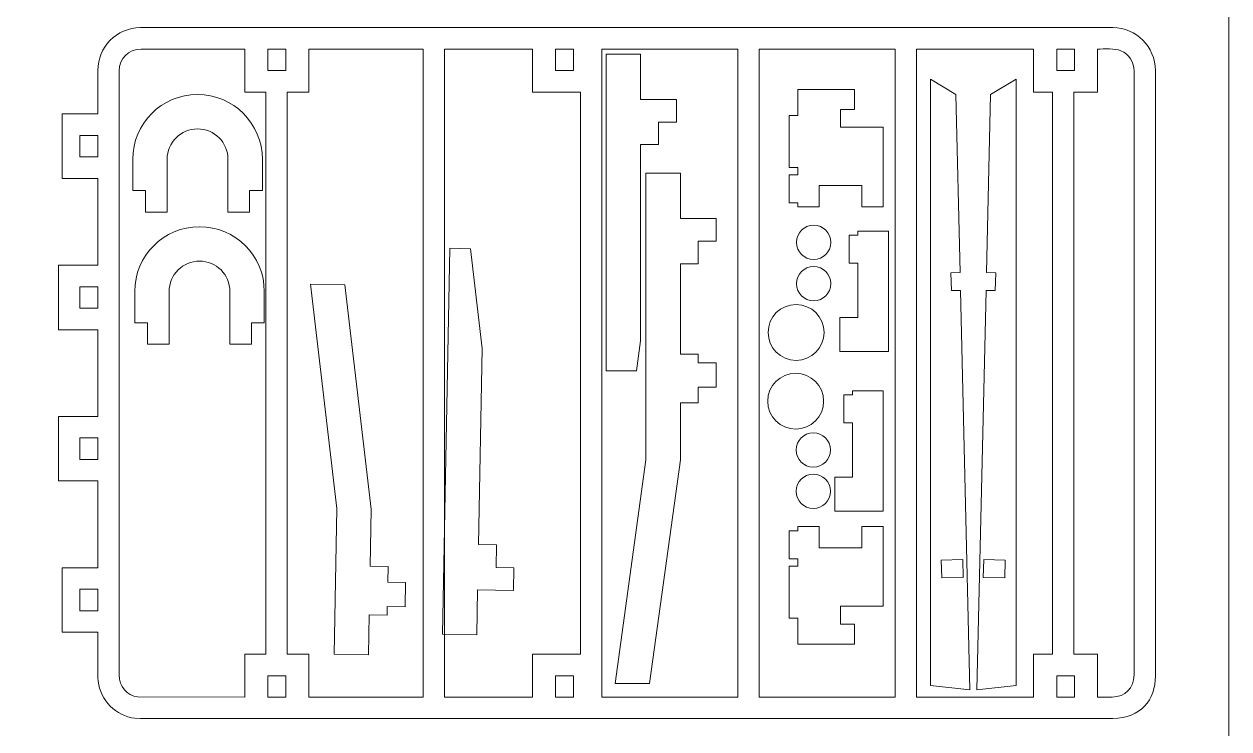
# Model space of a CAD drawing. Header units: centimetres. Extents: x -129.3 to -71.3, y -1.4 to 86.6.
# Drawn here: x -88.41 to -71.26, y 61.66 to 71.7 of the extents above; entities that cross this region are included whole.
import ezdxf

# ---------------------------------------------------------------- set-up
doc = ezdxf.new("R2010")
doc.units = ezdxf.units.CM
doc.header["$MEASUREMENT"] = 0
doc.layers.add('Camada 1', color=7, linetype='Continuous')

msp = doc.modelspace()

# ---------------------------------------------------------------- linework, layer by layer
at = {"layer": 'Camada 1', "color": 250, "lineweight": 9}
for centre, major_axis in [((-77.16785, 68.58977), (0, 0.24401)), ((-77.16785, 68.00175), (0, 0.24401)), ((-77.41835, 67.30769), (0, 0.39801)), ((-77.42396, 66.32873), (0, 0.39801)), ((-77.17346, 65.63467), (0, 0.24401)), ((-77.17346, 65.04665), (0, 0.24401))]:
    msp.add_ellipse(centre, major_axis=major_axis, ratio=1, dxfattribs=at)
at = {"layer": 'Camada 1', "color": 250, "lineweight": 20}
msp.add_open_spline([(-99.75825, 42.62823), (-100.03324, 42.62823), (-100.25825, 42.85323), (-100.25825, 43.12824), (-100.25825, 43.12824), (-100.25825, 43.12824), (-100.25825, 86.12825), (-100.25825, 86.12825), (-100.25825, 86.12825), (-100.25825, 86.40325), (-100.03324, 86.62825), (-99.75825, 86.62825), (-99.75825, 86.62825), (-99.75825, 86.62825), (-71.75824, 86.62825), (-71.75824, 86.62825), (-71.75824, 86.62825), (-71.48325, 86.62825), (-71.25825, 86.40325), (-71.25825, 86.12825), (-71.25825, 86.12825), (-71.25825, 86.12825), (-71.25825, 43.12824), (-71.25825, 43.12824), (-71.25825, 43.12824), (-71.25825, 42.85323), (-71.48325, 42.62823), (-71.75824, 42.62823)], degree=3, knots=[0, 0, 0, 0, 0.125, 0.125, 0.125, 0.125, 0.25, 0.25, 0.25, 0.25, 0.375, 0.375, 0.375, 0.375, 0.5, 0.5, 0.5, 0.5, 0.625, 0.625, 0.625, 0.625, 0.75, 0.75, 0.75, 0.75, 1, 1, 1, 1], dxfattribs=at)
at = {"layer": 'Camada 1', "lineweight": 9}
for points, knots in [([(-72.30324, 62.42093), (-72.30324, 62.42093), (-72.30324, 71.03547), (-72.30324, 71.03547), (-72.30324, 71.03547), (-72.30886, 71.38111), (-72.57362, 71.64186), (-72.91056, 71.6474), (-72.91056, 71.6474), (-72.91056, 71.6474), (-86.7493, 71.6474), (-86.7493, 71.6474), (-86.7493, 71.6474), (-87.09236, 71.64175), (-87.35113, 71.37497), (-87.35663, 71.03547), (-87.35663, 71.03547), (-87.35663, 71.03547), (-87.35663, 70.41741), (-87.35663, 70.41741), (-87.35663, 70.41741), (-87.35663, 70.41741), (-87.86274, 70.41741), (-87.86274, 70.41741), (-87.86274, 70.41741), (-87.86274, 70.41741), (-87.86274, 69.49951), (-87.86274, 69.49951), (-87.86274, 69.49951), (-87.86274, 69.49951), (-87.35663, 69.49951), (-87.35663, 69.49951), (-87.35663, 69.49951), (-87.35663, 69.49951), (-87.35663, 68.2634), (-87.35663, 68.2634), (-87.35663, 68.2634), (-87.35663, 68.2634), (-87.91335, 68.2634), (-87.91335, 68.2634), (-87.91335, 68.2634), (-87.91335, 68.2634), (-87.91335, 67.34549), (-87.91335, 67.34549), (-87.91335, 67.34549), (-87.91335, 67.34549), (-87.35663, 67.34549), (-87.35663, 67.34549), (-87.35663, 67.34549), (-87.35663, 67.34549), (-87.35663, 66.1109), (-87.35663, 66.1109), (-87.35663, 66.1109), (-87.35663, 66.1109), (-87.91335, 66.1109), (-87.91335, 66.1109), (-87.91335, 66.1109), (-87.91335, 66.1109), (-87.91335, 65.193), (-87.91335, 65.193), (-87.91335, 65.193), (-87.91335, 65.193), (-87.35663, 65.193), (-87.35663, 65.193), (-87.35663, 65.193), (-87.35663, 65.193), (-87.35663, 63.95689), (-87.35663, 63.95689), (-87.35663, 63.95689), (-87.35663, 63.95689), (-87.86274, 63.95689), (-87.86274, 63.95689), (-87.86274, 63.95689), (-87.86274, 63.95689), (-87.86274, 63.03899), (-87.86274, 63.03899), (-87.86274, 63.03899), (-87.86274, 63.03899), (-87.35663, 63.03899), (-87.35663, 63.03899), (-87.35663, 63.03899), (-87.35663, 62.92373), (-87.36201, 62.42198), (-87.35144, 62.34106), (-87.35144, 62.34106), (-87.31591, 62.06912), (-87.09847, 61.85002), (-86.82858, 61.81423), (-86.82858, 61.81423), (-86.82858, 61.81423), (-86.7493, 61.809), (-86.7493, 61.809), (-86.7493, 61.809), (-86.7493, 61.809), (-72.91056, 61.809), (-72.91056, 61.809), (-72.91056, 61.809), (-72.51215, 61.82213), (-72.30324, 62.07165), (-72.30324, 62.42093)], [0, 0, 0, 0, 0.03846154, 0.03846154, 0.03846154, 0.03846154, 0.07692308, 0.07692308, 0.07692308, 0.07692308, 0.11538462, 0.11538462, 0.11538462, 0.11538462, 0.15384615, 0.15384615, 0.15384615, 0.15384615, 0.19230769, 0.19230769, 0.19230769, 0.19230769, 0.23076923, 0.23076923, 0.23076923, 0.23076923, 0.26923077, 0.26923077, 0.26923077, 0.26923077, 0.30769231, 0.30769231, 0.30769231, 0.30769231, 0.34615385, 0.34615385, 0.34615385, 0.34615385, 0.38461538, 0.38461538, 0.38461538, 0.38461538, 0.42307692, 0.42307692, 0.42307692, 0.42307692, 0.46153846, 0.46153846, 0.46153846, 0.46153846, 0.5, 0.5, 0.5, 0.5, 0.53846154, 0.53846154, 0.53846154, 0.53846154, 0.57692308, 0.57692308, 0.57692308, 0.57692308, 0.61538462, 0.61538462, 0.61538462, 0.61538462, 0.65384615, 0.65384615, 0.65384615, 0.65384615, 0.69230769, 0.69230769, 0.69230769, 0.69230769, 0.73076923, 0.73076923, 0.73076923, 0.73076923, 0.76923077, 0.76923077, 0.76923077, 0.76923077, 0.80769231, 0.80769231, 0.80769231, 0.80769231, 0.84615385, 0.84615385, 0.84615385, 0.84615385, 0.88461538, 0.88461538, 0.88461538, 0.88461538, 0.92307692, 0.92307692, 0.92307692, 0.92307692, 1, 1, 1, 1]), ([(-85.26429, 70.72951), (-85.26429, 70.72951), (-84.96536, 70.72951), (-84.96536, 70.72951), (-84.96536, 70.72951), (-84.96536, 70.72951), (-84.96536, 62.7269), (-84.96536, 62.7269), (-84.96536, 62.7269), (-84.96536, 62.7269), (-85.26429, 62.7269), (-85.26429, 62.7269), (-85.26429, 62.7269), (-85.26429, 62.7269), (-85.26429, 62.11496), (-85.26429, 62.11496), (-85.26429, 62.11496), (-85.26429, 62.11496), (-86.78886, 62.11823), (-86.78886, 62.11823), (-86.78886, 62.11823), (-86.94534, 62.13898), (-87.0476, 62.26583), (-87.05297, 62.43094), (-87.05297, 62.43094), (-87.05297, 62.43094), (-87.05297, 71.02544), (-87.05297, 71.02544), (-87.05297, 71.02544), (-87.04685, 71.21334), (-86.92583, 71.33529), (-86.73937, 71.34144), (-86.73937, 71.34144), (-86.73937, 71.34144), (-85.26429, 71.34144), (-85.26429, 71.34144), (-85.26429, 71.34144), (-85.26429, 71.34144), (-85.26429, 70.72951), (-85.26429, 70.72951)], [0, 0, 0, 0, 0.09090909, 0.09090909, 0.09090909, 0.09090909, 0.18181818, 0.18181818, 0.18181818, 0.18181818, 0.27272727, 0.27272727, 0.27272727, 0.27272727, 0.36363636, 0.36363636, 0.36363636, 0.36363636, 0.45454545, 0.45454545, 0.45454545, 0.45454545, 0.54545455, 0.54545455, 0.54545455, 0.54545455, 0.63636364, 0.63636364, 0.63636364, 0.63636364, 0.72727273, 0.72727273, 0.72727273, 0.72727273, 0.81818182, 0.81818182, 0.81818182, 0.81818182, 1, 1, 1, 1]), ([(-84.68227, 71.03547), (-84.68227, 71.03547), (-84.93532, 71.03547), (-84.93532, 71.03547), (-84.93532, 71.03547), (-84.93532, 71.03547), (-84.93532, 71.34144), (-84.93532, 71.34144), (-84.93532, 71.34144), (-84.93532, 71.34144), (-84.68227, 71.34144), (-84.68227, 71.34144), (-84.68227, 71.34144), (-84.68227, 71.34144), (-84.68227, 71.03547), (-84.68227, 71.03547)], [0, 0, 0, 0, 0.2, 0.2, 0.2, 0.2, 0.4, 0.4, 0.4, 0.4, 0.6, 0.6, 0.6, 0.6, 1, 1, 1, 1]), ([(-84.3533, 71.34144), (-84.3533, 71.34144), (-82.72593, 71.34144), (-82.72593, 71.34144), (-82.72593, 71.34144), (-82.72593, 71.34144), (-82.72593, 62.11496), (-82.72593, 62.11496), (-82.72593, 62.11496), (-82.72593, 62.11496), (-84.3533, 62.11496), (-84.3533, 62.11496), (-84.3533, 62.11496), (-84.3533, 62.11496), (-84.3533, 62.7269), (-84.3533, 62.7269), (-84.3533, 62.7269), (-84.3533, 62.7269), (-84.6617, 62.7269), (-84.6617, 62.7269), (-84.6617, 62.7269), (-84.6617, 62.7269), (-84.6617, 70.72951), (-84.6617, 70.72951), (-84.6617, 70.72951), (-84.6617, 70.72951), (-84.3533, 70.72951), (-84.3533, 70.72951), (-84.3533, 70.72951), (-84.3533, 70.72951), (-84.3533, 71.34144), (-84.3533, 71.34144)], [0, 0, 0, 0, 0.11111111, 0.11111111, 0.11111111, 0.11111111, 0.22222222, 0.22222222, 0.22222222, 0.22222222, 0.33333333, 0.33333333, 0.33333333, 0.33333333, 0.44444444, 0.44444444, 0.44444444, 0.44444444, 0.55555556, 0.55555556, 0.55555556, 0.55555556, 0.66666667, 0.66666667, 0.66666667, 0.66666667, 0.77777778, 0.77777778, 0.77777778, 0.77777778, 1, 1, 1, 1]), ([(-81.16955, 62.7269), (-81.16955, 62.7269), (-81.16955, 62.11496), (-81.16955, 62.11496), (-81.16955, 62.11496), (-81.16955, 62.11496), (-82.42226, 62.11496), (-82.42226, 62.11496), (-82.42226, 62.11496), (-82.42226, 62.11496), (-82.42226, 71.34144), (-82.42226, 71.34144), (-82.42226, 71.34144), (-82.42226, 71.34144), (-81.16955, 71.34144), (-81.16955, 71.34144), (-81.16955, 71.34144), (-81.16955, 71.34144), (-81.16955, 70.72951), (-81.16955, 70.72951), (-81.16955, 70.72951), (-81.16955, 70.72951), (-80.48649, 70.72951), (-80.48649, 70.72951), (-80.48649, 70.72951), (-80.48649, 70.72951), (-80.48649, 62.7269), (-80.48649, 62.7269), (-80.48649, 62.7269), (-80.48649, 62.7269), (-81.16955, 62.7269), (-81.16955, 62.7269)], [0, 0, 0, 0, 0.11111111, 0.11111111, 0.11111111, 0.11111111, 0.22222222, 0.22222222, 0.22222222, 0.22222222, 0.33333333, 0.33333333, 0.33333333, 0.33333333, 0.44444444, 0.44444444, 0.44444444, 0.44444444, 0.55555556, 0.55555556, 0.55555556, 0.55555556, 0.66666667, 0.66666667, 0.66666667, 0.66666667, 0.77777778, 0.77777778, 0.77777778, 0.77777778, 1, 1, 1, 1]), ([(-80.58752, 71.34144), (-80.58752, 71.34144), (-80.58752, 71.03547), (-80.58752, 71.03547), (-80.58752, 71.03547), (-80.58752, 71.03547), (-80.84058, 71.03547), (-80.84058, 71.03547), (-80.84058, 71.03547), (-80.84058, 71.03547), (-80.84058, 71.34144), (-80.84058, 71.34144), (-80.84058, 71.34144), (-80.84058, 71.34144), (-80.58752, 71.34144), (-80.58752, 71.34144)], [0, 0, 0, 0, 0.2, 0.2, 0.2, 0.2, 0.4, 0.4, 0.4, 0.4, 0.6, 0.6, 0.6, 0.6, 1, 1, 1, 1]), ([(-78.24705, 71.34144), (-78.24705, 71.34144), (-78.24705, 62.11496), (-78.24705, 62.11496), (-78.24705, 62.11496), (-78.24705, 62.11496), (-80.18283, 62.11496), (-80.18283, 62.11496), (-80.18283, 62.11496), (-80.18283, 62.11496), (-80.18283, 71.34144), (-80.18283, 71.34144), (-80.18283, 71.34144), (-80.18283, 71.34144), (-78.24705, 71.34144), (-78.24705, 71.34144)], [0, 0, 0, 0, 0.2, 0.2, 0.2, 0.2, 0.4, 0.4, 0.4, 0.4, 0.6, 0.6, 0.6, 0.6, 1, 1, 1, 1]), ([(-76.00762, 71.34144), (-76.00762, 71.34144), (-76.00762, 62.11496), (-76.00762, 62.11496), (-76.00762, 62.11496), (-76.00762, 62.11496), (-77.94339, 62.11496), (-77.94339, 62.11496), (-77.94339, 62.11496), (-77.94339, 62.11496), (-77.94339, 71.34144), (-77.94339, 71.34144), (-77.94339, 71.34144), (-77.94339, 71.34144), (-76.00762, 71.34144), (-76.00762, 71.34144)], [0, 0, 0, 0, 0.2, 0.2, 0.2, 0.2, 0.4, 0.4, 0.4, 0.4, 0.6, 0.6, 0.6, 0.6, 1, 1, 1, 1]), ([(-74.03817, 70.72951), (-74.03817, 70.72951), (-73.76817, 70.72951), (-73.76817, 70.72951), (-73.76817, 70.72951), (-73.76817, 70.72951), (-73.76817, 62.7269), (-73.76817, 62.7269), (-73.76817, 62.7269), (-73.76817, 62.7269), (-74.03817, 62.7269), (-74.03817, 62.7269), (-74.03817, 62.7269), (-74.03817, 62.7269), (-74.03817, 62.11496), (-74.03817, 62.11496), (-74.03817, 62.11496), (-74.03817, 62.11496), (-75.70395, 62.11496), (-75.70395, 62.11496), (-75.70395, 62.11496), (-75.70395, 62.11496), (-75.70395, 71.34144), (-75.70395, 71.34144), (-75.70395, 71.34144), (-75.70395, 71.34144), (-74.03817, 71.34144), (-74.03817, 71.34144), (-74.03817, 71.34144), (-74.03817, 71.34144), (-74.03817, 70.72951), (-74.03817, 70.72951)], [0, 0, 0, 0, 0.11111111, 0.11111111, 0.11111111, 0.11111111, 0.22222222, 0.22222222, 0.22222222, 0.22222222, 0.33333333, 0.33333333, 0.33333333, 0.33333333, 0.44444444, 0.44444444, 0.44444444, 0.44444444, 0.55555556, 0.55555556, 0.55555556, 0.55555556, 0.66666667, 0.66666667, 0.66666667, 0.66666667, 0.77777778, 0.77777778, 0.77777778, 0.77777778, 1, 1, 1, 1]), ([(-73.45616, 71.03547), (-73.45616, 71.03547), (-73.70921, 71.03547), (-73.70921, 71.03547), (-73.70921, 71.03547), (-73.70921, 71.03547), (-73.70921, 71.34144), (-73.70921, 71.34144), (-73.70921, 71.34144), (-73.70921, 71.34144), (-73.45616, 71.34144), (-73.45616, 71.34144), (-73.45616, 71.34144), (-73.45616, 71.34144), (-73.45616, 71.03547), (-73.45616, 71.03547)], [0, 0, 0, 0, 0.2, 0.2, 0.2, 0.2, 0.4, 0.4, 0.4, 0.4, 0.6, 0.6, 0.6, 0.6, 1, 1, 1, 1]), ([(-73.12719, 70.72951), (-73.12719, 70.72951), (-73.12719, 71.34144), (-73.12719, 71.34144), (-73.12719, 71.34144), (-73.02918, 71.34144), (-72.88188, 71.35396), (-72.79461, 71.31754), (-72.79461, 71.31754), (-72.67302, 71.26679), (-72.61117, 71.1567), (-72.6069, 71.02544), (-72.6069, 71.02544), (-72.6069, 71.02544), (-72.6069, 62.43094), (-72.6069, 62.43094), (-72.6069, 62.43094), (-72.61302, 62.24306), (-72.73404, 62.12111), (-72.92051, 62.11496), (-72.92051, 62.11496), (-72.92051, 62.11496), (-73.12719, 62.11496), (-73.12719, 62.11496), (-73.12719, 62.11496), (-73.12719, 62.11496), (-73.12719, 62.7269), (-73.12719, 62.7269), (-73.12719, 62.7269), (-73.12719, 62.7269), (-73.46452, 62.7269), (-73.46452, 62.7269), (-73.46452, 62.7269), (-73.46452, 62.7269), (-73.46452, 70.72951), (-73.46452, 70.72951), (-73.46452, 70.72951), (-73.46452, 70.72951), (-73.12719, 70.72951), (-73.12719, 70.72951)], [0, 0, 0, 0, 0.09090909, 0.09090909, 0.09090909, 0.09090909, 0.18181818, 0.18181818, 0.18181818, 0.18181818, 0.27272727, 0.27272727, 0.27272727, 0.27272727, 0.36363636, 0.36363636, 0.36363636, 0.36363636, 0.45454545, 0.45454545, 0.45454545, 0.45454545, 0.54545455, 0.54545455, 0.54545455, 0.54545455, 0.63636364, 0.63636364, 0.63636364, 0.63636364, 0.72727273, 0.72727273, 0.72727273, 0.72727273, 0.81818182, 0.81818182, 0.81818182, 0.81818182, 1, 1, 1, 1]), ([(-79.63154, 71.26948), (-79.63154, 71.26948), (-80.12109, 71.26948), (-80.12109, 71.26948), (-80.12109, 71.26948), (-80.12109, 71.26948), (-80.12109, 66.7625), (-80.12109, 66.7625), (-80.12109, 66.7625), (-80.12109, 66.7625), (-79.69014, 66.7625), (-79.69014, 66.7625), (-79.69014, 66.7625), (-79.69014, 66.7625), (-79.63154, 67.18847), (-79.63154, 67.18847), (-79.63154, 67.18847), (-79.63154, 67.18847), (-79.63154, 69.98145), (-79.63154, 69.98145), (-79.63154, 69.98145), (-79.63154, 69.98145), (-79.37657, 69.98145), (-79.37657, 69.98145), (-79.37657, 69.98145), (-79.37657, 69.98145), (-79.37657, 70.30346), (-79.37657, 70.30346), (-79.37657, 70.30346), (-79.37657, 70.30346), (-79.12159, 70.30346), (-79.12159, 70.30346), (-79.12159, 70.30346), (-79.12159, 70.30346), (-79.12159, 70.62547), (-79.12159, 70.62547), (-79.12159, 70.62547), (-79.12159, 70.62547), (-79.63154, 70.62547), (-79.63154, 70.62547), (-79.63154, 70.62547), (-79.63154, 70.62547), (-79.63154, 71.26948), (-79.63154, 71.26948)], [0, 0, 0, 0, 0.08333333, 0.08333333, 0.08333333, 0.08333333, 0.16666667, 0.16666667, 0.16666667, 0.16666667, 0.25, 0.25, 0.25, 0.25, 0.33333333, 0.33333333, 0.33333333, 0.33333333, 0.41666667, 0.41666667, 0.41666667, 0.41666667, 0.5, 0.5, 0.5, 0.5, 0.58333333, 0.58333333, 0.58333333, 0.58333333, 0.66666667, 0.66666667, 0.66666667, 0.66666667, 0.75, 0.75, 0.75, 0.75, 0.83333333, 0.83333333, 0.83333333, 0.83333333, 1, 1, 1, 1]), ([(-75.21696, 68.1572), (-75.21696, 68.1572), (-75.20709, 67.90223), (-75.20709, 67.90223), (-75.20709, 67.90223), (-75.20709, 67.90223), (-75.07814, 67.90683), (-75.07814, 67.90683), (-75.07814, 67.90683), (-75.07814, 67.90683), (-74.94586, 62.21765), (-74.94586, 62.21765), (-74.94586, 62.21765), (-74.94586, 62.21765), (-75.50657, 62.27961), (-75.50657, 62.27961), (-75.50657, 62.27961), (-75.50657, 62.27961), (-75.50652, 70.91133), (-75.50652, 70.91133), (-75.50652, 70.91133), (-75.50652, 70.91133), (-75.14232, 70.69471), (-75.14232, 70.69471), (-75.14232, 70.69471), (-75.14232, 70.69471), (-75.08388, 68.16194), (-75.08388, 68.16194), (-75.08388, 68.16194), (-75.08388, 68.16194), (-75.21696, 68.1572), (-75.21696, 68.1572)], [0, 0, 0, 0, 0.11111111, 0.11111111, 0.11111111, 0.11111111, 0.22222222, 0.22222222, 0.22222222, 0.22222222, 0.33333333, 0.33333333, 0.33333333, 0.33333333, 0.44444444, 0.44444444, 0.44444444, 0.44444444, 0.55555556, 0.55555556, 0.55555556, 0.55555556, 0.66666667, 0.66666667, 0.66666667, 0.66666667, 0.77777778, 0.77777778, 0.77777778, 0.77777778, 1, 1, 1, 1]), ([(-74.57476, 68.1572), (-74.57476, 68.1572), (-74.58463, 67.90223), (-74.58463, 67.90223), (-74.58463, 67.90223), (-74.58463, 67.90223), (-74.71358, 67.90683), (-74.71358, 67.90683), (-74.71358, 67.90683), (-74.71358, 67.90683), (-74.84586, 62.21765), (-74.84586, 62.21765), (-74.84586, 62.21765), (-74.84586, 62.21765), (-74.28515, 62.27961), (-74.28515, 62.27961), (-74.28515, 62.27961), (-74.28515, 62.27961), (-74.2852, 70.91133), (-74.2852, 70.91133), (-74.2852, 70.91133), (-74.2852, 70.91133), (-74.6494, 70.69471), (-74.6494, 70.69471), (-74.6494, 70.69471), (-74.6494, 70.69471), (-74.70784, 68.16194), (-74.70784, 68.16194), (-74.70784, 68.16194), (-74.70784, 68.16194), (-74.57476, 68.1572), (-74.57476, 68.1572)], [0, 0, 0, 0, 0.11111111, 0.11111111, 0.11111111, 0.11111111, 0.22222222, 0.22222222, 0.22222222, 0.22222222, 0.33333333, 0.33333333, 0.33333333, 0.33333333, 0.44444444, 0.44444444, 0.44444444, 0.44444444, 0.55555556, 0.55555556, 0.55555556, 0.55555556, 0.66666667, 0.66666667, 0.66666667, 0.66666667, 0.77777778, 0.77777778, 0.77777778, 0.77777778, 1, 1, 1, 1]), ([(-77.39438, 69.09399), (-77.39438, 69.09399), (-77.09073, 69.09399), (-77.09073, 69.09399), (-77.09073, 69.09399), (-77.09073, 69.09399), (-77.09073, 69.39765), (-77.09073, 69.39765), (-77.09073, 69.39765), (-77.09073, 69.39765), (-76.48339, 69.39765), (-76.48339, 69.39765), (-76.48339, 69.39765), (-76.48339, 69.39765), (-76.48339, 69.09399), (-76.48339, 69.09399), (-76.48339, 69.09399), (-76.48339, 69.09399), (-76.17972, 69.09399), (-76.17972, 69.09399), (-76.17972, 69.09399), (-76.17972, 69.09399), (-76.17972, 70.22778), (-76.17972, 70.22778), (-76.17972, 70.22778), (-76.17972, 70.22778), (-76.78705, 70.22778), (-76.78705, 70.22778), (-76.78705, 70.22778), (-76.78705, 70.22778), (-76.78706, 70.48073), (-76.78706, 70.48073), (-76.78706, 70.48073), (-76.78706, 70.48073), (-76.58462, 70.48072), (-76.58462, 70.48072), (-76.58462, 70.48072), (-76.58462, 70.48072), (-76.58461, 70.7652), (-76.58461, 70.7652), (-76.58461, 70.7652), (-76.58461, 70.7652), (-77.39438, 70.76521), (-77.39438, 70.76521), (-77.39438, 70.76521), (-77.39438, 70.76521), (-77.39438, 70.39597), (-77.39438, 70.39597), (-77.39438, 70.39597), (-77.39438, 70.39597), (-77.51584, 70.39597), (-77.51584, 70.39597), (-77.51584, 70.39597), (-77.51584, 70.39597), (-77.51584, 69.65517), (-77.51584, 69.65517), (-77.51584, 69.65517), (-77.51584, 69.65517), (-77.39438, 69.65517), (-77.39438, 69.65517), (-77.39438, 69.65517), (-77.39438, 69.65517), (-77.39438, 69.55224), (-77.39438, 69.55224), (-77.39438, 69.55224), (-77.39438, 69.55224), (-77.51584, 69.55224), (-77.51584, 69.55224), (-77.51584, 69.55224), (-77.51584, 69.55224), (-77.51584, 69.15434), (-77.51584, 69.15434), (-77.51584, 69.15434), (-77.51584, 69.15434), (-77.39438, 69.15434), (-77.39438, 69.15434), (-77.39438, 69.15434), (-77.39438, 69.15434), (-77.39438, 69.09399), (-77.39438, 69.09399)], [0, 0, 0, 0, 0.04761905, 0.04761905, 0.04761905, 0.04761905, 0.0952381, 0.0952381, 0.0952381, 0.0952381, 0.14285714, 0.14285714, 0.14285714, 0.14285714, 0.19047619, 0.19047619, 0.19047619, 0.19047619, 0.23809524, 0.23809524, 0.23809524, 0.23809524, 0.28571429, 0.28571429, 0.28571429, 0.28571429, 0.33333333, 0.33333333, 0.33333333, 0.33333333, 0.38095238, 0.38095238, 0.38095238, 0.38095238, 0.42857143, 0.42857143, 0.42857143, 0.42857143, 0.47619048, 0.47619048, 0.47619048, 0.47619048, 0.52380952, 0.52380952, 0.52380952, 0.52380952, 0.57142857, 0.57142857, 0.57142857, 0.57142857, 0.61904762, 0.61904762, 0.61904762, 0.61904762, 0.66666667, 0.66666667, 0.66666667, 0.66666667, 0.71428571, 0.71428571, 0.71428571, 0.71428571, 0.76190476, 0.76190476, 0.76190476, 0.76190476, 0.80952381, 0.80952381, 0.80952381, 0.80952381, 0.85714286, 0.85714286, 0.85714286, 0.85714286, 0.9047619, 0.9047619, 0.9047619, 0.9047619, 1, 1, 1, 1]), ([(-87.60968, 69.80548), (-87.60968, 69.80548), (-87.60968, 70.11144), (-87.60968, 70.11144), (-87.60968, 70.11144), (-87.60968, 70.11144), (-87.35663, 70.11144), (-87.35663, 70.11144), (-87.35663, 70.11144), (-87.35663, 70.11144), (-87.35663, 69.80548), (-87.35663, 69.80548), (-87.35663, 69.80548), (-87.35663, 69.80548), (-87.60968, 69.80548), (-87.60968, 69.80548)], [0, 0, 0, 0, 0.2, 0.2, 0.2, 0.2, 0.4, 0.4, 0.4, 0.4, 0.6, 0.6, 0.6, 0.6, 1, 1, 1, 1]), ([(-79.50242, 62.30788), (-79.50242, 62.30788), (-79.06524, 65.49301), (-79.06524, 65.49301), (-79.06524, 65.49301), (-79.06524, 65.49301), (-79.06524, 66.30668), (-79.06524, 66.30668), (-79.06524, 66.30668), (-79.06524, 66.30668), (-78.81026, 66.30668), (-78.81026, 66.30668), (-78.81026, 66.30668), (-78.81026, 66.30668), (-78.81026, 66.52994), (-78.81026, 66.52994), (-78.81026, 66.52994), (-78.81026, 66.52994), (-78.55528, 66.52994), (-78.55528, 66.52994), (-78.55528, 66.52994), (-78.55528, 66.52994), (-78.55528, 66.87557), (-78.55528, 66.87557), (-78.55528, 66.87557), (-78.55528, 66.87557), (-78.81026, 66.87557), (-78.81026, 66.87557), (-78.81026, 66.87557), (-78.81026, 66.87557), (-78.81026, 66.99796), (-78.81026, 66.99796), (-78.81026, 66.99796), (-78.81026, 66.99796), (-79.06524, 66.99796), (-79.06524, 66.99796), (-79.06524, 66.99796), (-79.06524, 66.99796), (-79.06524, 68.28599), (-79.06524, 68.28599), (-79.06524, 68.28599), (-79.06524, 68.28599), (-78.81026, 68.28599), (-78.81026, 68.28599), (-78.81026, 68.28599), (-78.81026, 68.28599), (-78.81026, 68.608), (-78.81026, 68.608), (-78.81026, 68.608), (-78.81026, 68.608), (-78.55528, 68.608), (-78.55528, 68.608), (-78.55528, 68.608), (-78.55528, 68.608), (-78.55528, 68.93001), (-78.55528, 68.93001), (-78.55528, 68.93001), (-78.55528, 68.93001), (-79.06524, 68.93001), (-79.06524, 68.93001), (-79.06524, 68.93001), (-79.06524, 68.93001), (-79.06524, 69.57402), (-79.06524, 69.57402), (-79.06524, 69.57402), (-79.06524, 69.57402), (-79.55479, 69.57402), (-79.55479, 69.57402), (-79.55479, 69.57402), (-79.55479, 69.57402), (-79.55479, 65.49301), (-79.55479, 65.49301), (-79.55479, 65.49301), (-79.55479, 65.49301), (-79.99197, 62.30788), (-79.99197, 62.30788), (-79.99197, 62.30788), (-79.99197, 62.30788), (-79.50242, 62.30788), (-79.50242, 62.30788)], [0, 0, 0, 0, 0.04761905, 0.04761905, 0.04761905, 0.04761905, 0.0952381, 0.0952381, 0.0952381, 0.0952381, 0.14285714, 0.14285714, 0.14285714, 0.14285714, 0.19047619, 0.19047619, 0.19047619, 0.19047619, 0.23809524, 0.23809524, 0.23809524, 0.23809524, 0.28571429, 0.28571429, 0.28571429, 0.28571429, 0.33333333, 0.33333333, 0.33333333, 0.33333333, 0.38095238, 0.38095238, 0.38095238, 0.38095238, 0.42857143, 0.42857143, 0.42857143, 0.42857143, 0.47619048, 0.47619048, 0.47619048, 0.47619048, 0.52380952, 0.52380952, 0.52380952, 0.52380952, 0.57142857, 0.57142857, 0.57142857, 0.57142857, 0.61904762, 0.61904762, 0.61904762, 0.61904762, 0.66666667, 0.66666667, 0.66666667, 0.66666667, 0.71428571, 0.71428571, 0.71428571, 0.71428571, 0.76190476, 0.76190476, 0.76190476, 0.76190476, 0.80952381, 0.80952381, 0.80952381, 0.80952381, 0.85714286, 0.85714286, 0.85714286, 0.85714286, 0.9047619, 0.9047619, 0.9047619, 0.9047619, 1, 1, 1, 1]), ([(-76.54017, 68.69176), (-76.54017, 68.69176), (-76.66163, 68.69176), (-76.66163, 68.69176), (-76.66163, 68.69176), (-76.66163, 68.69176), (-76.66163, 68.29469), (-76.66163, 68.29469), (-76.66163, 68.29469), (-76.66163, 68.29469), (-76.54017, 68.29469), (-76.54017, 68.29469), (-76.54017, 68.29469), (-76.54017, 68.29469), (-76.54017, 67.52143), (-76.54017, 67.52143), (-76.54017, 67.52143), (-76.54017, 67.52143), (-76.7932, 67.52143), (-76.7932, 67.52143), (-76.7932, 67.52143), (-76.7932, 67.52143), (-76.7932, 67.03561), (-76.7932, 67.03561), (-76.7932, 67.03561), (-76.7932, 67.03561), (-76.10496, 67.03561), (-76.10496, 67.03561), (-76.10496, 67.03561), (-76.10496, 67.03561), (-76.10496, 68.75032), (-76.10496, 68.75032), (-76.10496, 68.75032), (-76.10496, 68.75032), (-76.54017, 68.75032), (-76.54017, 68.75032), (-76.54017, 68.75032), (-76.54017, 68.75032), (-76.54017, 68.69176), (-76.54017, 68.69176)], [0, 0, 0, 0, 0.09090909, 0.09090909, 0.09090909, 0.09090909, 0.18181818, 0.18181818, 0.18181818, 0.18181818, 0.27272727, 0.27272727, 0.27272727, 0.27272727, 0.36363636, 0.36363636, 0.36363636, 0.36363636, 0.45454545, 0.45454545, 0.45454545, 0.45454545, 0.54545455, 0.54545455, 0.54545455, 0.54545455, 0.63636364, 0.63636364, 0.63636364, 0.63636364, 0.72727273, 0.72727273, 0.72727273, 0.72727273, 0.81818182, 0.81818182, 0.81818182, 0.81818182, 1, 1, 1, 1]), ([(-81.6888, 63.96146), (-81.6888, 63.96146), (-81.43387, 63.95657), (-81.43387, 63.95657), (-81.43387, 63.95657), (-81.43387, 63.95657), (-81.44005, 63.63462), (-81.44005, 63.63462), (-81.44005, 63.63462), (-81.44005, 63.63462), (-81.94991, 63.6444), (-81.94991, 63.6444), (-81.94991, 63.6444), (-81.94991, 63.6444), (-81.96227, 63.00051), (-81.96227, 63.00051), (-81.96227, 63.00051), (-81.96227, 63.00051), (-82.45173, 63.00991), (-82.45173, 63.00991), (-82.45173, 63.00991), (-82.45173, 63.00991), (-82.34622, 68.50518), (-82.34622, 68.50518), (-82.34622, 68.50518), (-82.34622, 68.50518), (-82.05144, 68.49952), (-82.05144, 68.49952), (-82.05144, 68.49952), (-82.05144, 68.49952), (-81.88392, 67.08076), (-81.88392, 67.08076), (-81.88392, 67.08076), (-81.88392, 67.08076), (-81.93755, 64.2883), (-81.93755, 64.2883), (-81.93755, 64.2883), (-81.93755, 64.2883), (-81.68262, 64.28341), (-81.68262, 64.28341), (-81.68262, 64.28341), (-81.68262, 64.28341), (-81.6888, 63.96146), (-81.6888, 63.96146)], [0, 0, 0, 0, 0.08333333, 0.08333333, 0.08333333, 0.08333333, 0.16666667, 0.16666667, 0.16666667, 0.16666667, 0.25, 0.25, 0.25, 0.25, 0.33333333, 0.33333333, 0.33333333, 0.33333333, 0.41666667, 0.41666667, 0.41666667, 0.41666667, 0.5, 0.5, 0.5, 0.5, 0.58333333, 0.58333333, 0.58333333, 0.58333333, 0.66666667, 0.66666667, 0.66666667, 0.66666667, 0.75, 0.75, 0.75, 0.75, 0.83333333, 0.83333333, 0.83333333, 0.83333333, 1, 1, 1, 1]), ([(-87.60968, 67.65146), (-87.60968, 67.65146), (-87.60968, 67.95743), (-87.60968, 67.95743), (-87.60968, 67.95743), (-87.60968, 67.95743), (-87.35663, 67.95743), (-87.35663, 67.95743), (-87.35663, 67.95743), (-87.35663, 67.95743), (-87.35663, 67.65146), (-87.35663, 67.65146), (-87.35663, 67.65146), (-87.35663, 67.65146), (-87.60968, 67.65146), (-87.60968, 67.65146)], [0, 0, 0, 0, 0.2, 0.2, 0.2, 0.2, 0.4, 0.4, 0.4, 0.4, 0.6, 0.6, 0.6, 0.6, 1, 1, 1, 1]), ([(-83.95449, 64.80109), (-83.95449, 64.80109), (-84.33044, 67.99402), (-84.33044, 67.99402), (-84.33044, 67.99402), (-84.33044, 67.99402), (-83.84098, 67.98462), (-83.84098, 67.98462), (-83.84098, 67.98462), (-83.84098, 67.98462), (-83.46503, 64.79169), (-83.46503, 64.79169), (-83.46503, 64.79169), (-83.46503, 64.79169), (-83.48065, 63.97818), (-83.48065, 63.97818), (-83.48065, 63.97818), (-83.48065, 63.97818), (-83.22572, 63.97328), (-83.22572, 63.97328), (-83.22572, 63.97328), (-83.22572, 63.97328), (-83.23001, 63.75007), (-83.23001, 63.75007), (-83.23001, 63.75007), (-83.23001, 63.75007), (-82.97508, 63.74517), (-82.97508, 63.74517), (-82.97508, 63.74517), (-82.97508, 63.74517), (-82.98171, 63.3996), (-82.98171, 63.3996), (-82.98171, 63.3996), (-82.98171, 63.3996), (-83.23664, 63.4045), (-83.23664, 63.4045), (-83.23664, 63.4045), (-83.23664, 63.4045), (-83.239, 63.28213), (-83.239, 63.28213), (-83.239, 63.28213), (-83.239, 63.28213), (-83.49393, 63.28702), (-83.49393, 63.28702), (-83.49393, 63.28702), (-83.49393, 63.28702), (-83.50484, 62.71824), (-83.50484, 62.71824), (-83.50484, 62.71824), (-83.50484, 62.71824), (-83.9943, 62.72764), (-83.9943, 62.72764), (-83.9943, 62.72764), (-83.9943, 62.72764), (-83.95449, 64.80109), (-83.95449, 64.80109)], [0, 0, 0, 0, 0.06666667, 0.06666667, 0.06666667, 0.06666667, 0.13333333, 0.13333333, 0.13333333, 0.13333333, 0.2, 0.2, 0.2, 0.2, 0.26666667, 0.26666667, 0.26666667, 0.26666667, 0.33333333, 0.33333333, 0.33333333, 0.33333333, 0.4, 0.4, 0.4, 0.4, 0.46666667, 0.46666667, 0.46666667, 0.46666667, 0.53333333, 0.53333333, 0.53333333, 0.53333333, 0.6, 0.6, 0.6, 0.6, 0.66666667, 0.66666667, 0.66666667, 0.66666667, 0.73333333, 0.73333333, 0.73333333, 0.73333333, 0.8, 0.8, 0.8, 0.8, 0.86666667, 0.86666667, 0.86666667, 0.86666667, 1, 1, 1, 1]), ([(-76.61493, 66.41839), (-76.61493, 66.41839), (-76.73639, 66.41839), (-76.73639, 66.41839), (-76.73639, 66.41839), (-76.73639, 66.41839), (-76.73639, 66.02132), (-76.73639, 66.02132), (-76.73639, 66.02132), (-76.73639, 66.02132), (-76.61493, 66.02132), (-76.61493, 66.02132), (-76.61493, 66.02132), (-76.61493, 66.02132), (-76.61493, 65.24806), (-76.61493, 65.24806), (-76.61493, 65.24806), (-76.61493, 65.24806), (-76.86796, 65.24806), (-76.86796, 65.24806), (-76.86796, 65.24806), (-76.86796, 65.24806), (-76.86796, 64.76224), (-76.86796, 64.76224), (-76.86796, 64.76224), (-76.86796, 64.76224), (-76.17972, 64.76224), (-76.17972, 64.76224), (-76.17972, 64.76224), (-76.17972, 64.76224), (-76.17972, 66.47695), (-76.17972, 66.47695), (-76.17972, 66.47695), (-76.17972, 66.47695), (-76.61493, 66.47695), (-76.61493, 66.47695), (-76.61493, 66.47695), (-76.61493, 66.47695), (-76.61493, 66.41839), (-76.61493, 66.41839)], [0, 0, 0, 0, 0.09090909, 0.09090909, 0.09090909, 0.09090909, 0.18181818, 0.18181818, 0.18181818, 0.18181818, 0.27272727, 0.27272727, 0.27272727, 0.27272727, 0.36363636, 0.36363636, 0.36363636, 0.36363636, 0.45454545, 0.45454545, 0.45454545, 0.45454545, 0.54545455, 0.54545455, 0.54545455, 0.54545455, 0.63636364, 0.63636364, 0.63636364, 0.63636364, 0.72727273, 0.72727273, 0.72727273, 0.72727273, 0.81818182, 0.81818182, 0.81818182, 0.81818182, 1, 1, 1, 1]), ([(-87.35663, 65.80493), (-87.35663, 65.80493), (-87.35663, 65.49897), (-87.35663, 65.49897), (-87.35663, 65.49897), (-87.35663, 65.49897), (-87.60968, 65.49897), (-87.60968, 65.49897), (-87.60968, 65.49897), (-87.60968, 65.49897), (-87.60968, 65.80493), (-87.60968, 65.80493), (-87.60968, 65.80493), (-87.60968, 65.80493), (-87.35663, 65.80493), (-87.35663, 65.80493)], [0, 0, 0, 0, 0.2, 0.2, 0.2, 0.2, 0.4, 0.4, 0.4, 0.4, 0.6, 0.6, 0.6, 0.6, 1, 1, 1, 1]), ([(-77.39438, 64.54242), (-77.39438, 64.54242), (-77.09073, 64.54242), (-77.09073, 64.54242), (-77.09073, 64.54242), (-77.09073, 64.54242), (-77.09073, 64.23876), (-77.09073, 64.23876), (-77.09073, 64.23876), (-77.09073, 64.23876), (-76.48339, 64.23876), (-76.48339, 64.23876), (-76.48339, 64.23876), (-76.48339, 64.23876), (-76.48339, 64.54242), (-76.48339, 64.54242), (-76.48339, 64.54242), (-76.48339, 64.54242), (-76.17972, 64.54242), (-76.17972, 64.54242), (-76.17972, 64.54242), (-76.17972, 64.54242), (-76.17972, 63.40863), (-76.17972, 63.40863), (-76.17972, 63.40863), (-76.17972, 63.40863), (-76.78705, 63.40863), (-76.78705, 63.40863), (-76.78705, 63.40863), (-76.78705, 63.40863), (-76.78706, 63.15568), (-76.78706, 63.15568), (-76.78706, 63.15568), (-76.78706, 63.15568), (-76.58462, 63.15569), (-76.58462, 63.15569), (-76.58462, 63.15569), (-76.58462, 63.15569), (-76.58461, 62.87121), (-76.58461, 62.87121), (-76.58461, 62.87121), (-76.58461, 62.87121), (-77.39438, 62.8712), (-77.39438, 62.8712), (-77.39438, 62.8712), (-77.39438, 62.8712), (-77.39438, 63.24044), (-77.39438, 63.24044), (-77.39438, 63.24044), (-77.39438, 63.24044), (-77.51584, 63.24044), (-77.51584, 63.24044), (-77.51584, 63.24044), (-77.51584, 63.24044), (-77.51584, 63.98124), (-77.51584, 63.98124), (-77.51584, 63.98124), (-77.51584, 63.98124), (-77.39438, 63.98124), (-77.39438, 63.98124), (-77.39438, 63.98124), (-77.39438, 63.98124), (-77.39438, 64.08417), (-77.39438, 64.08417), (-77.39438, 64.08417), (-77.39438, 64.08417), (-77.51584, 64.08417), (-77.51584, 64.08417), (-77.51584, 64.08417), (-77.51584, 64.08417), (-77.51584, 64.48207), (-77.51584, 64.48207), (-77.51584, 64.48207), (-77.51584, 64.48207), (-77.39438, 64.48207), (-77.39438, 64.48207), (-77.39438, 64.48207), (-77.39438, 64.48207), (-77.39438, 64.54242), (-77.39438, 64.54242)], [0, 0, 0, 0, 0.04761905, 0.04761905, 0.04761905, 0.04761905, 0.0952381, 0.0952381, 0.0952381, 0.0952381, 0.14285714, 0.14285714, 0.14285714, 0.14285714, 0.19047619, 0.19047619, 0.19047619, 0.19047619, 0.23809524, 0.23809524, 0.23809524, 0.23809524, 0.28571429, 0.28571429, 0.28571429, 0.28571429, 0.33333333, 0.33333333, 0.33333333, 0.33333333, 0.38095238, 0.38095238, 0.38095238, 0.38095238, 0.42857143, 0.42857143, 0.42857143, 0.42857143, 0.47619048, 0.47619048, 0.47619048, 0.47619048, 0.52380952, 0.52380952, 0.52380952, 0.52380952, 0.57142857, 0.57142857, 0.57142857, 0.57142857, 0.61904762, 0.61904762, 0.61904762, 0.61904762, 0.66666667, 0.66666667, 0.66666667, 0.66666667, 0.71428571, 0.71428571, 0.71428571, 0.71428571, 0.76190476, 0.76190476, 0.76190476, 0.76190476, 0.80952381, 0.80952381, 0.80952381, 0.80952381, 0.85714286, 0.85714286, 0.85714286, 0.85714286, 0.9047619, 0.9047619, 0.9047619, 0.9047619, 1, 1, 1, 1]), ([(-75.0453, 64.07461), (-75.0453, 64.07461), (-75.35105, 64.0666), (-75.35105, 64.0666), (-75.35105, 64.0666), (-75.35105, 64.0666), (-75.34411, 63.81227), (-75.34411, 63.81227), (-75.34411, 63.81227), (-75.34411, 63.81227), (-75.03836, 63.82027), (-75.03836, 63.82027), (-75.03836, 63.82027), (-75.03836, 63.82027), (-75.0453, 64.07461), (-75.0453, 64.07461)], [0, 0, 0, 0, 0.2, 0.2, 0.2, 0.2, 0.4, 0.4, 0.4, 0.4, 0.6, 0.6, 0.6, 0.6, 1, 1, 1, 1]), ([(-74.74642, 64.07461), (-74.74642, 64.07461), (-74.44067, 64.0666), (-74.44067, 64.0666), (-74.44067, 64.0666), (-74.44067, 64.0666), (-74.44761, 63.81227), (-74.44761, 63.81227), (-74.44761, 63.81227), (-74.44761, 63.81227), (-74.75336, 63.82027), (-74.75336, 63.82027), (-74.75336, 63.82027), (-74.75336, 63.82027), (-74.74642, 64.07461), (-74.74642, 64.07461)], [0, 0, 0, 0, 0.2, 0.2, 0.2, 0.2, 0.4, 0.4, 0.4, 0.4, 0.6, 0.6, 0.6, 0.6, 1, 1, 1, 1]), ([(-87.35663, 63.65091), (-87.35663, 63.65091), (-87.35663, 63.34495), (-87.35663, 63.34495), (-87.35663, 63.34495), (-87.35663, 63.34495), (-87.60968, 63.34495), (-87.60968, 63.34495), (-87.60968, 63.34495), (-87.60968, 63.34495), (-87.60968, 63.65091), (-87.60968, 63.65091), (-87.60968, 63.65091), (-87.60968, 63.65091), (-87.35663, 63.65091), (-87.35663, 63.65091)], [0, 0, 0, 0, 0.2, 0.2, 0.2, 0.2, 0.4, 0.4, 0.4, 0.4, 0.6, 0.6, 0.6, 0.6, 1, 1, 1, 1]), ([(-84.68227, 62.11496), (-84.68227, 62.11496), (-84.68227, 62.42093), (-84.68227, 62.42093), (-84.68227, 62.42093), (-84.68227, 62.42093), (-84.93532, 62.42093), (-84.93532, 62.42093), (-84.93532, 62.42093), (-84.93532, 62.42093), (-84.93532, 62.11496), (-84.93532, 62.11496), (-84.93532, 62.11496), (-84.93532, 62.11496), (-84.68227, 62.11496), (-84.68227, 62.11496)], [0, 0, 0, 0, 0.2, 0.2, 0.2, 0.2, 0.4, 0.4, 0.4, 0.4, 0.6, 0.6, 0.6, 0.6, 1, 1, 1, 1]), ([(-80.84058, 62.11496), (-80.84058, 62.11496), (-80.58752, 62.11496), (-80.58752, 62.11496), (-80.58752, 62.11496), (-80.58752, 62.11496), (-80.58752, 62.42093), (-80.58752, 62.42093), (-80.58752, 62.42093), (-80.58752, 62.42093), (-80.84058, 62.42093), (-80.84058, 62.42093), (-80.84058, 62.42093), (-80.84058, 62.42093), (-80.84058, 62.11496), (-80.84058, 62.11496)], [0, 0, 0, 0, 0.2, 0.2, 0.2, 0.2, 0.4, 0.4, 0.4, 0.4, 0.6, 0.6, 0.6, 0.6, 1, 1, 1, 1]), ([(-73.45616, 62.11496), (-73.45616, 62.11496), (-73.45616, 62.42093), (-73.45616, 62.42093), (-73.45616, 62.42093), (-73.45616, 62.42093), (-73.70921, 62.42093), (-73.70921, 62.42093), (-73.70921, 62.42093), (-73.70921, 62.42093), (-73.70921, 62.11496), (-73.70921, 62.11496), (-73.70921, 62.11496), (-73.70921, 62.11496), (-73.45616, 62.11496), (-73.45616, 62.11496)], [0, 0, 0, 0, 0.2, 0.2, 0.2, 0.2, 0.4, 0.4, 0.4, 0.4, 0.6, 0.6, 0.6, 0.6, 1, 1, 1, 1])]:
    msp.add_open_spline(points, degree=3, knots=knots, dxfattribs=at)
at = {"layer": 'Camada 1', "color": 250, "lineweight": 9}
for points in [[(-85.01429, 69.77246), (-85.01429, 70.28181), (-85.4272, 70.69472), (-85.93655, 70.69472), (-85.93655, 70.69472), (-86.4459, 70.69472), (-86.85881, 70.28181), (-86.85881, 69.77246), (-86.85881, 69.77246), (-86.85881, 69.77246), (-86.85881, 69.3278), (-86.85881, 69.3278), (-86.85881, 69.3278), (-86.85881, 69.3278), (-86.67523, 69.3278), (-86.67523, 69.3278), (-86.67523, 69.3278), (-86.67523, 69.3278), (-86.67523, 69.02183), (-86.67523, 69.02183), (-86.67523, 69.02183), (-86.67523, 69.02183), (-86.36926, 69.02183), (-86.36926, 69.02183), (-86.36926, 69.02183), (-86.36926, 69.02183), (-86.36926, 69.77246), (-86.36926, 69.77246), (-86.36926, 69.77246), (-86.36926, 70.01144), (-86.17553, 70.20517), (-85.93655, 70.20517), (-85.93655, 70.20517), (-85.69757, 70.20517), (-85.50384, 70.01144), (-85.50384, 69.77246), (-85.50384, 69.77246), (-85.50384, 69.77246), (-85.50384, 69.02183), (-85.50384, 69.02183), (-85.50384, 69.02183), (-85.50384, 69.02183), (-85.19787, 69.02183), (-85.19787, 69.02183), (-85.19787, 69.02183), (-85.19787, 69.02183), (-85.19787, 69.3278), (-85.19787, 69.3278), (-85.19787, 69.3278), (-85.19787, 69.3278), (-85.01429, 69.3278), (-85.01429, 69.3278), (-85.01429, 69.3278), (-85.01429, 69.3278), (-85.01429, 69.77246), (-85.01429, 69.77246)], [(-84.98629, 67.89058), (-84.98629, 68.39993), (-85.3992, 68.81284), (-85.90855, 68.81284), (-85.90855, 68.81284), (-86.4179, 68.81284), (-86.83081, 68.39993), (-86.83081, 67.89058), (-86.83081, 67.89058), (-86.83081, 67.89058), (-86.83081, 67.44592), (-86.83081, 67.44592), (-86.83081, 67.44592), (-86.83081, 67.44592), (-86.64723, 67.44592), (-86.64723, 67.44592), (-86.64723, 67.44592), (-86.64723, 67.44592), (-86.64723, 67.13995), (-86.64723, 67.13995), (-86.64723, 67.13995), (-86.64723, 67.13995), (-86.34126, 67.13995), (-86.34126, 67.13995), (-86.34126, 67.13995), (-86.34126, 67.13995), (-86.34126, 67.89058), (-86.34126, 67.89058), (-86.34126, 67.89058), (-86.34126, 68.12956), (-86.14753, 68.32329), (-85.90855, 68.32329), (-85.90855, 68.32329), (-85.66957, 68.32329), (-85.47584, 68.12956), (-85.47584, 67.89058), (-85.47584, 67.89058), (-85.47584, 67.89058), (-85.47584, 67.13995), (-85.47584, 67.13995), (-85.47584, 67.13995), (-85.47584, 67.13995), (-85.16987, 67.13995), (-85.16987, 67.13995), (-85.16987, 67.13995), (-85.16987, 67.13995), (-85.16987, 67.44592), (-85.16987, 67.44592), (-85.16987, 67.44592), (-85.16987, 67.44592), (-84.98629, 67.44592), (-84.98629, 67.44592), (-84.98629, 67.44592), (-84.98629, 67.44592), (-84.98629, 67.89058), (-84.98629, 67.89058)]]:
    msp.add_open_spline(points, degree=3, knots=[0, 0, 0, 0, 0.06666667, 0.06666667, 0.06666667, 0.06666667, 0.13333333, 0.13333333, 0.13333333, 0.13333333, 0.2, 0.2, 0.2, 0.2, 0.26666667, 0.26666667, 0.26666667, 0.26666667, 0.33333333, 0.33333333, 0.33333333, 0.33333333, 0.4, 0.4, 0.4, 0.4, 0.46666667, 0.46666667, 0.46666667, 0.46666667, 0.53333333, 0.53333333, 0.53333333, 0.53333333, 0.6, 0.6, 0.6, 0.6, 0.66666667, 0.66666667, 0.66666667, 0.66666667, 0.73333333, 0.73333333, 0.73333333, 0.73333333, 0.8, 0.8, 0.8, 0.8, 0.86666667, 0.86666667, 0.86666667, 0.86666667, 1, 1, 1, 1], dxfattribs=at)

doc.saveas('drawing.dxf')
